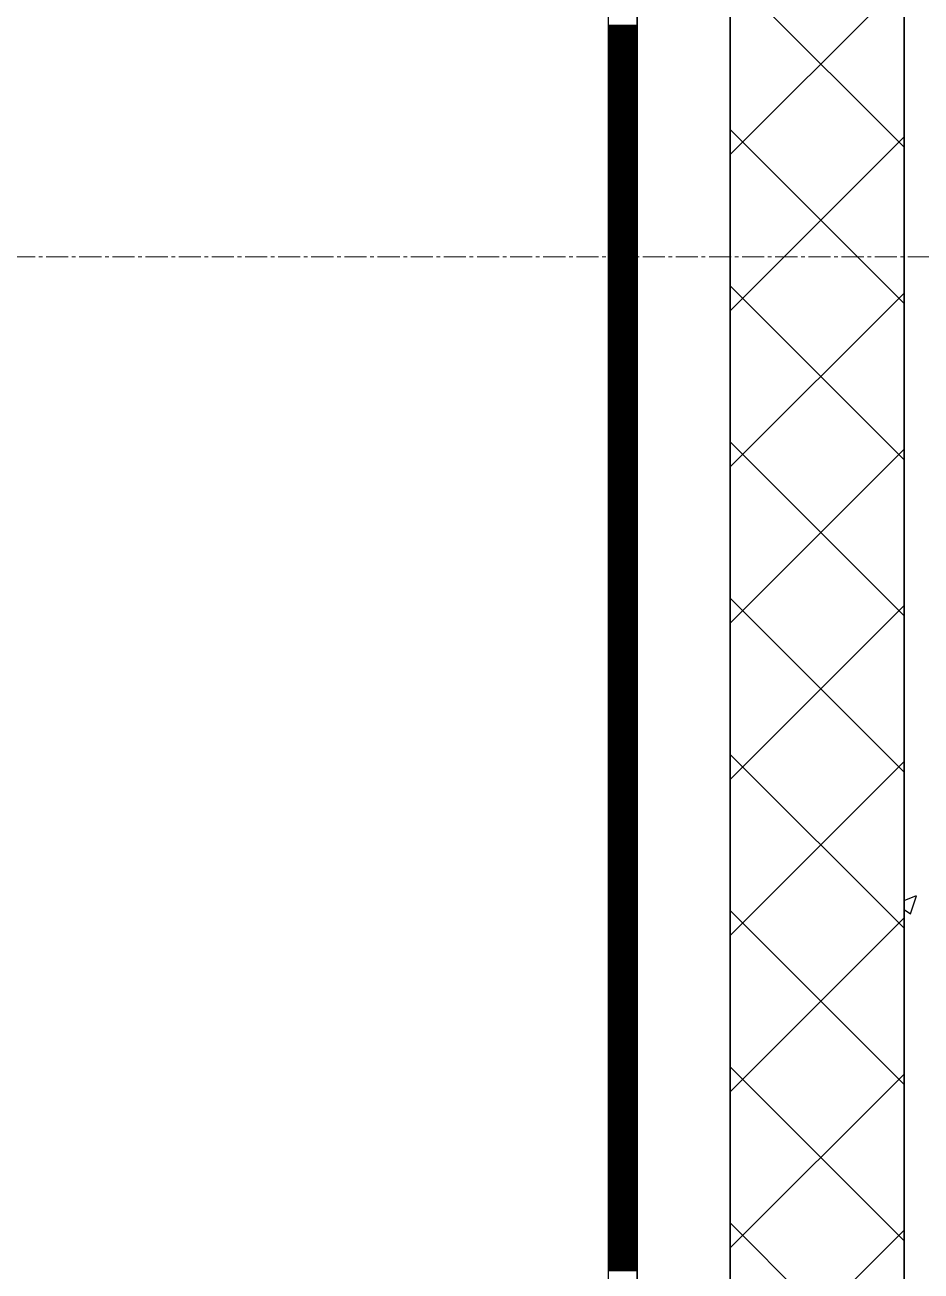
# Model space of a CAD drawing. Header units: millimetres. Extents: x 538266 to 1167394, y 114608 to 637157.
# Drawn here: x 1045576 to 1046348, y 564294 to 565369 of the extents above; entities that cross this region are included whole.
import ezdxf

# ---------------------------------------------------------------- set-up
doc = ezdxf.new("R2010")
doc.units = ezdxf.units.MM
doc.linetypes.add('CENTER2', pattern=[28.575, 19.05, -3.175, 3.175, -3.175])
doc.linetypes.add('DASHED', pattern=[19.05, 12.7, -6.35])
for name, color, linetype, lineweight in [('0) шт стен 3 эт', 150, 'Continuous', 60), ('АР_Стены ПЕНОблок', 52, 'Continuous', 20), ('АР_Тонкая', 254, 'Continuous', 5), ('АР_Утеплитель', 31, 'Continuous', 0), ('АР_Штриховка', 8, 'Continuous', 0)]:
    doc.layers.add(name, color=color, linetype=linetype, lineweight=lineweight)
doc.layers.add('АР_Делит', color=120, linetype='Continuous', lineweight=0, plot=False)
doc.layers.add('КР_Балки-0.5', color=60, linetype='Continuous', lineweight=50, plot=False)
doc.layers.add('РД_Оси_100', color=7, linetype='Continuous', lineweight=0, true_color=0x525252)

# ---------------------------------------------------------------- blocks, each defined once
blk = doc.blocks.new('СОШ_2200_АР_ОСИ_М100_28.05.24')
at = {"layer": 'АР_Делит', "color": 251, "linetype": 'DASHED', "true_color": 0x636466}
blk.add_lwpolyline([(114955, 135155), (114955, -355), (93595.036, -355), (93595.036, 13855), (94145, 13855), (94145, 68320), (66055, 68320), (66055, 13857.73), (83455, 13857.73), (83455, -355), (45245, -355), (45245, 13145), (44695, 13145), (44695, 26755), (45245, 26755), (45245, 68320), (20455, 68320), (20455, 26755), (27955, 26755), (27955, 13145), (-355, 13145), (-355, 100855)], dxfattribs=at)
at = {"layer": 'РД_Оси_100', "color": 251, "linetype": 'CENTER2', "true_color": 0x636466}
blk.add_lwpolyline([(78274.959, 68400), (-5454.958, 68400), (-5954.958, 68250)], dxfattribs=at)
blk = doc.blocks.new('3_этаж1')
at = {"layer": 'АР_Стены ПЕНОблок', "color": 18, "linetype": 'Continuous', "lineweight": 25, "true_color": 0x000000}
blk.add_line((684283.6, 587568.7), (684283.6, 511368.7), dxfattribs=at)
at = {"layer": 'АР_Тонкая', "color": 18, "linetype": 'Continuous', "lineweight": 25, "true_color": 0x000000}
for p, q in [((684028.6, 587568.7), (684028.6, 511368.7)), ((684053.6, 587568.7), (684053.6, 511368.7)), ((684053.6, 511368.7), (684053.6, 587568.7)), ((684133.6, 511368.7), (684133.6, 587568.7))]:
    blk.add_line(p, q, dxfattribs=at)
at = {"layer": 'АР_Утеплитель', "color": 18, "linetype": 'Continuous', "lineweight": 25, "true_color": 0x000000}
for p, q in [((684133.6, 587568.7), (684133.6, 511368.7)), ((684283.6, 511368.7), (684283.6, 587568.7))]:
    blk.add_line(p, q, dxfattribs=at)
at = {"layer": 'АР_Штриховка', "color": 18, "linetype": 'Continuous', "lineweight": 25, "true_color": 0x000000}
for p, q in [((684283.6, 565263.1), (684133.6, 565413.1)), ((684133.6, 565256.8), (684283.6, 565406.8)), ((684028.6, 565368.5), (684053.6, 565368.5)), ((684028.6, 565367.5), (684053.6, 565367.5)), ((684028.6, 565366.5), (684053.6, 565366.5)), ((684028.6, 565365.5), (684053.6, 565365.5)), ((684028.6, 565364.5), (684053.6, 565364.5)), ((684028.6, 565363.5), (684053.6, 565363.5)), ((684028.6, 565362.5), (684053.6, 565362.5)), ((684028.6, 565361.5), (684053.6, 565361.5)), ((684028.6, 565360.5), (684053.6, 565360.5)), ((684028.6, 565359.5), (684053.6, 565359.5)), ((684028.6, 565358.5), (684053.6, 565358.5)), ((684028.6, 565357.5), (684053.6, 565357.5)), ((684028.6, 565356.5), (684053.6, 565356.5)), ((684028.6, 565355.5), (684053.6, 565355.5)), ((684028.6, 565354.5), (684053.6, 565354.5)), ((684028.6, 565353.5), (684053.6, 565353.5)), ((684028.6, 565352.5), (684053.6, 565352.5)), ((684028.6, 565351.5), (684053.6, 565351.5)), ((684028.6, 565350.5), (684053.6, 565350.5)), ((684028.6, 565349.5), (684053.6, 565349.5)), ((684028.6, 565348.5), (684053.6, 565348.5)), ((684028.6, 565347.5), (684053.6, 565347.5)), ((684028.6, 565346.5), (684053.6, 565346.5)), ((684028.6, 565345.5), (684053.6, 565345.5)), ((684028.6, 565344.5), (684053.6, 565344.5)), ((684028.6, 565343.5), (684053.6, 565343.5)), ((684028.6, 565342.5), (684053.6, 565342.5)), ((684028.6, 565341.5), (684053.6, 565341.5)), ((684028.6, 565340.5), (684053.6, 565340.5)), ((684028.6, 565339.5), (684053.6, 565339.5)), ((684028.6, 565338.5), (684053.6, 565338.5)), ((684028.6, 565337.5), (684053.6, 565337.5)), ((684028.6, 565336.5), (684053.6, 565336.5)), ((684028.6, 565335.5), (684053.6, 565335.5)), ((684028.6, 565334.5), (684053.6, 565334.5)), ((684028.6, 565333.5), (684053.6, 565333.5)), ((684028.6, 565332.5), (684053.6, 565332.5)), ((684028.6, 565331.5), (684053.6, 565331.5)), ((684028.6, 565330.5), (684053.6, 565330.5)), ((684028.6, 565329.5), (684053.6, 565329.5)), ((684028.6, 565328.5), (684053.6, 565328.5)), ((684028.6, 565327.5), (684053.6, 565327.5)), ((684028.6, 565326.5), (684053.6, 565326.5)), ((684028.6, 565325.5), (684053.6, 565325.5)), ((684028.6, 565324.5), (684053.6, 565324.5)), ((684028.6, 565323.5), (684053.6, 565323.5)), ((684028.6, 565322.5), (684053.6, 565322.5)), ((684028.6, 565321.5), (684053.6, 565321.5)), ((684028.6, 565320.5), (684053.6, 565320.5)), ((684028.6, 565319.5), (684053.6, 565319.5)), ((684028.6, 565318.5), (684053.6, 565318.5)), ((684028.6, 565317.5), (684053.6, 565317.5)), ((684028.6, 565316.5), (684053.6, 565316.5)), ((684028.6, 565315.5), (684053.6, 565315.5)), ((684028.6, 565314.5), (684053.6, 565314.5)), ((684028.6, 565313.5), (684053.6, 565313.5)), ((684028.6, 565312.5), (684053.6, 565312.5)), ((684028.6, 565311.5), (684053.6, 565311.5)), ((684028.6, 565310.5), (684053.6, 565310.5)), ((684028.6, 565309.5), (684053.6, 565309.5)), ((684028.6, 565308.5), (684053.6, 565308.5)), ((684028.6, 565307.5), (684053.6, 565307.5)), ((684028.6, 565306.5), (684053.6, 565306.5)), ((684028.6, 565305.5), (684053.6, 565305.5)), ((684028.6, 565304.5), (684053.6, 565304.5)), ((684028.6, 565303.5), (684053.6, 565303.5)), ((684028.6, 565302.5), (684053.6, 565302.5)), ((684028.6, 565301.5), (684053.6, 565301.5)), ((684028.6, 565300.5), (684053.6, 565300.5)), ((684028.6, 565299.5), (684053.6, 565299.5)), ((684028.6, 565298.5), (684053.6, 565298.5)), ((684028.6, 565297.5), (684053.6, 565297.5)), ((684028.6, 565296.5), (684053.6, 565296.5)), ((684028.6, 565295.5), (684053.6, 565295.5)), ((684028.6, 565294.5), (684053.6, 565294.5)), ((684028.6, 565293.5), (684053.6, 565293.5)), ((684028.6, 565292.5), (684053.6, 565292.5)), ((684028.6, 565291.5), (684053.6, 565291.5)), ((684028.6, 565290.5), (684053.6, 565290.5)), ((684028.6, 565289.5), (684053.6, 565289.5)), ((684028.6, 565288.5), (684053.6, 565288.5)), ((684028.6, 565287.5), (684053.6, 565287.5)), ((684028.6, 565286.5), (684053.6, 565286.5)), ((684028.6, 565285.5), (684053.6, 565285.5)), ((684028.6, 565284.5), (684053.6, 565284.5)), ((684028.6, 565283.5), (684053.6, 565283.5)), ((684028.6, 565282.5), (684053.6, 565282.5)), ((684028.6, 565281.5), (684053.6, 565281.5)), ((684028.6, 565280.5), (684053.6, 565280.5)), ((684028.6, 565279.5), (684053.6, 565279.5)), ((684028.6, 565278.5), (684053.6, 565278.5)), ((684028.6, 565277.5), (684053.6, 565277.5)), ((684028.6, 565276.5), (684053.6, 565276.5)), ((684028.6, 565275.5), (684053.6, 565275.5)), ((684028.6, 565274.5), (684053.6, 565274.5)), ((684283.6, 565128.4), (684133.6, 565278.4)), ((684028.6, 565273.5), (684053.6, 565273.5)), ((684028.6, 565272.5), (684053.6, 565272.5)), ((684028.6, 565271.5), (684053.6, 565271.5)), ((684028.6, 565270.5), (684053.6, 565270.5)), ((684028.6, 565269.5), (684053.6, 565269.5)), ((684028.6, 565268.5), (684053.6, 565268.5)), ((684028.6, 565267.5), (684053.6, 565267.5)), ((684028.6, 565266.5), (684053.6, 565266.5)), ((684028.6, 565265.5), (684053.6, 565265.5)), ((684028.6, 565264.5), (684053.6, 565264.5)), ((684133.6, 565122.1), (684283.6, 565272.1)), ((684028.6, 565263.5), (684053.6, 565263.5)), ((684028.6, 565262.5), (684053.6, 565262.5)), ((684028.6, 565261.5), (684053.6, 565261.5)), ((684028.6, 565260.5), (684053.6, 565260.5)), ((684028.6, 565259.5), (684053.6, 565259.5)), ((684028.6, 565258.5), (684053.6, 565258.5)), ((684028.6, 565257.5), (684053.6, 565257.5)), ((684028.6, 565256.5), (684053.6, 565256.5)), ((684028.6, 565255.5), (684053.6, 565255.5)), ((684028.6, 565254.5), (684053.6, 565254.5)), ((684028.6, 565253.5), (684053.6, 565253.5)), ((684028.6, 565252.5), (684053.6, 565252.5)), ((684028.6, 565251.5), (684053.6, 565251.5)), ((684028.6, 565250.5), (684053.6, 565250.5)), ((684028.6, 565249.5), (684053.6, 565249.5)), ((684028.6, 565248.5), (684053.6, 565248.5)), ((684028.6, 565247.5), (684053.6, 565247.5)), ((684028.6, 565246.5), (684053.6, 565246.5)), ((684028.6, 565245.5), (684053.6, 565245.5)), ((684028.6, 565244.5), (684053.6, 565244.5)), ((684028.6, 565243.5), (684053.6, 565243.5)), ((684028.6, 565242.5), (684053.6, 565242.5)), ((684028.6, 565241.5), (684053.6, 565241.5)), ((684028.6, 565240.5), (684053.6, 565240.5)), ((684028.6, 565239.5), (684053.6, 565239.5)), ((684028.6, 565238.5), (684053.6, 565238.5)), ((684028.6, 565237.5), (684053.6, 565237.5)), ((684028.6, 565236.5), (684053.6, 565236.5)), ((684028.6, 565235.5), (684053.6, 565235.5)), ((684028.6, 565234.5), (684053.6, 565234.5)), ((684028.6, 565233.5), (684053.6, 565233.5)), ((684028.6, 565232.5), (684053.6, 565232.5)), ((684028.6, 565231.5), (684053.6, 565231.5)), ((684028.6, 565230.5), (684053.6, 565230.5)), ((684028.6, 565229.5), (684053.6, 565229.5)), ((684028.6, 565228.5), (684053.6, 565228.5)), ((684028.6, 565227.5), (684053.6, 565227.5)), ((684028.6, 565226.5), (684053.6, 565226.5)), ((684028.6, 565225.5), (684053.6, 565225.5)), ((684028.6, 565224.5), (684053.6, 565224.5)), ((684028.6, 565223.5), (684053.6, 565223.5)), ((684028.6, 565222.5), (684053.6, 565222.5)), ((684028.6, 565221.5), (684053.6, 565221.5)), ((684028.6, 565220.5), (684053.6, 565220.5)), ((684028.6, 565219.5), (684053.6, 565219.5)), ((684028.6, 565218.5), (684053.6, 565218.5)), ((684028.6, 565217.5), (684053.6, 565217.5)), ((684028.6, 565216.5), (684053.6, 565216.5)), ((684028.6, 565215.5), (684053.6, 565215.5)), ((684028.6, 565214.5), (684053.6, 565214.5)), ((684028.6, 565213.5), (684053.6, 565213.5)), ((684028.6, 565212.5), (684053.6, 565212.5)), ((684028.6, 565211.5), (684053.6, 565211.5)), ((684028.6, 565210.5), (684053.6, 565210.5)), ((684028.6, 565209.5), (684053.6, 565209.5)), ((684028.6, 565208.5), (684053.6, 565208.5)), ((684028.6, 565207.5), (684053.6, 565207.5)), ((684028.6, 565206.5), (684053.6, 565206.5)), ((684028.6, 565205.5), (684053.6, 565205.5)), ((684028.6, 565204.5), (684053.6, 565204.5)), ((684028.6, 565203.5), (684053.6, 565203.5)), ((684028.6, 565202.5), (684053.6, 565202.5)), ((684028.6, 565201.5), (684053.6, 565201.5)), ((684028.6, 565200.5), (684053.6, 565200.5)), ((684028.6, 565199.5), (684053.6, 565199.5)), ((684028.6, 565198.5), (684053.6, 565198.5)), ((684028.6, 565197.5), (684053.6, 565197.5)), ((684028.6, 565196.5), (684053.6, 565196.5)), ((684028.6, 565195.5), (684053.6, 565195.5)), ((684028.6, 565194.5), (684053.6, 565194.5)), ((684028.6, 565193.5), (684053.6, 565193.5)), ((684028.6, 565192.5), (684053.6, 565192.5)), ((684028.6, 565191.5), (684053.6, 565191.5)), ((684028.6, 565190.5), (684053.6, 565190.5)), ((684028.6, 565189.5), (684053.6, 565189.5)), ((684028.6, 565188.5), (684053.6, 565188.5)), ((684028.6, 565187.5), (684053.6, 565187.5)), ((684028.6, 565186.5), (684053.6, 565186.5)), ((684028.6, 565185.5), (684053.6, 565185.5)), ((684028.6, 565184.5), (684053.6, 565184.5)), ((684028.6, 565183.5), (684053.6, 565183.5)), ((684028.6, 565182.5), (684053.6, 565182.5)), ((684028.6, 565181.5), (684053.6, 565181.5)), ((684028.6, 565180.5), (684053.6, 565180.5)), ((684028.6, 565179.5), (684053.6, 565179.5)), ((684028.6, 565178.5), (684053.6, 565178.5)), ((684028.6, 565177.5), (684053.6, 565177.5)), ((684028.6, 565176.5), (684053.6, 565176.5)), ((684028.6, 565175.5), (684053.6, 565175.5)), ((684028.6, 565174.5), (684053.6, 565174.5)), ((684028.6, 565173.5), (684053.6, 565173.5)), ((684028.6, 565172.5), (684053.6, 565172.5)), ((684028.6, 565171.5), (684053.6, 565171.5)), ((684028.6, 565170.5), (684053.6, 565170.5)), ((684028.6, 565169.5), (684053.6, 565169.5)), ((684028.6, 565168.5), (684053.6, 565168.5)), ((684028.6, 565167.5), (684053.6, 565167.5)), ((684028.6, 565166.5), (684053.6, 565166.5)), ((684028.6, 565165.5), (684053.6, 565165.5)), ((684028.6, 565164.5), (684053.6, 565164.5)), ((684028.6, 565163.5), (684053.6, 565163.5)), ((684028.6, 565162.5), (684053.6, 565162.5)), ((684028.6, 565161.5), (684053.6, 565161.5)), ((684028.6, 565160.5), (684053.6, 565160.5)), ((684028.6, 565159.5), (684053.6, 565159.5)), ((684028.6, 565158.5), (684053.6, 565158.5)), ((684028.6, 565157.5), (684053.6, 565157.5)), ((684028.6, 565156.5), (684053.6, 565156.5)), ((684028.6, 565155.5), (684053.6, 565155.5)), ((684028.6, 565154.5), (684053.6, 565154.5)), ((684028.6, 565153.5), (684053.6, 565153.5)), ((684028.6, 565152.5), (684053.6, 565152.5)), ((684028.6, 565151.5), (684053.6, 565151.5)), ((684028.6, 565150.5), (684053.6, 565150.5)), ((684028.6, 565149.5), (684053.6, 565149.5)), ((684028.6, 565148.5), (684053.6, 565148.5)), ((684028.6, 565147.5), (684053.6, 565147.5)), ((684028.6, 565146.5), (684053.6, 565146.5)), ((684028.6, 565145.5), (684053.6, 565145.5)), ((684028.6, 565144.5), (684053.6, 565144.5)), ((684028.6, 565143.5), (684053.6, 565143.5)), ((684028.6, 565142.5), (684053.6, 565142.5)), ((684028.6, 565141.5), (684053.6, 565141.5)), ((684028.6, 565140.5), (684053.6, 565140.5)), ((684028.6, 565139.5), (684053.6, 565139.5)), ((684028.6, 565138.5), (684053.6, 565138.5)), ((684028.6, 565137.5), (684053.6, 565137.5)), ((684028.6, 565136.5), (684053.6, 565136.5)), ((684028.6, 565135.5), (684053.6, 565135.5)), ((684283.6, 564993.7), (684133.6, 565143.7)), ((684133.6, 564987.4), (684283.6, 565137.4)), ((684028.6, 565134.5), (684053.6, 565134.5)), ((684028.6, 565133.5), (684053.6, 565133.5)), ((684028.6, 565132.5), (684053.6, 565132.5)), ((684028.6, 565131.5), (684053.6, 565131.5)), ((684028.6, 565130.5), (684053.6, 565130.5)), ((684028.6, 565129.5), (684053.6, 565129.5)), ((684028.6, 565128.5), (684053.6, 565128.5)), ((684028.6, 565127.5), (684053.6, 565127.5)), ((684028.6, 565126.5), (684053.6, 565126.5)), ((684028.6, 565125.5), (684053.6, 565125.5)), ((684028.6, 565124.5), (684053.6, 565124.5)), ((684028.6, 565123.5), (684053.6, 565123.5)), ((684028.6, 565122.5), (684053.6, 565122.5)), ((684028.6, 565121.5), (684053.6, 565121.5)), ((684028.6, 565120.5), (684053.6, 565120.5)), ((684028.6, 565119.5), (684053.6, 565119.5)), ((684028.6, 565118.5), (684053.6, 565118.5)), ((684028.6, 565117.5), (684053.6, 565117.5)), ((684028.6, 565116.5), (684053.6, 565116.5)), ((684028.6, 565115.5), (684053.6, 565115.5)), ((684028.6, 565114.5), (684053.6, 565114.5)), ((684028.6, 565113.5), (684053.6, 565113.5)), ((684028.6, 565112.5), (684053.6, 565112.5)), ((684028.6, 565111.5), (684053.6, 565111.5)), ((684028.6, 565110.5), (684053.6, 565110.5)), ((684028.6, 565109.5), (684053.6, 565109.5)), ((684028.6, 565108.5), (684053.6, 565108.5)), ((684028.6, 565107.5), (684053.6, 565107.5)), ((684028.6, 565106.5), (684053.6, 565106.5)), ((684028.6, 565105.5), (684053.6, 565105.5)), ((684028.6, 565104.5), (684053.6, 565104.5)), ((684028.6, 565103.5), (684053.6, 565103.5)), ((684028.6, 565102.5), (684053.6, 565102.5)), ((684028.6, 565101.5), (684053.6, 565101.5)), ((684028.6, 565100.5), (684053.6, 565100.5)), ((684028.6, 565099.5), (684053.6, 565099.5)), ((684028.6, 565098.5), (684053.6, 565098.5)), ((684028.6, 565097.5), (684053.6, 565097.5)), ((684028.6, 565096.5), (684053.6, 565096.5)), ((684028.6, 565095.5), (684053.6, 565095.5)), ((684028.6, 565094.5), (684053.6, 565094.5)), ((684028.6, 565093.5), (684053.6, 565093.5)), ((684028.6, 565092.5), (684053.6, 565092.5)), ((684028.6, 565091.5), (684053.6, 565091.5)), ((684028.6, 565090.5), (684053.6, 565090.5)), ((684028.6, 565089.5), (684053.6, 565089.5)), ((684028.6, 565088.5), (684053.6, 565088.5)), ((684028.6, 565087.5), (684053.6, 565087.5)), ((684028.6, 565086.5), (684053.6, 565086.5)), ((684028.6, 565085.5), (684053.6, 565085.5)), ((684028.6, 565084.5), (684053.6, 565084.5)), ((684028.6, 565083.5), (684053.6, 565083.5)), ((684028.6, 565082.5), (684053.6, 565082.5)), ((684028.6, 565081.5), (684053.6, 565081.5)), ((684028.6, 565080.5), (684053.6, 565080.5)), ((684028.6, 565079.5), (684053.6, 565079.5)), ((684028.6, 565078.5), (684053.6, 565078.5)), ((684028.6, 565077.5), (684053.6, 565077.5)), ((684028.6, 565076.5), (684053.6, 565076.5)), ((684028.6, 565075.5), (684053.6, 565075.5)), ((684028.6, 565074.5), (684053.6, 565074.5)), ((684028.6, 565073.5), (684053.6, 565073.5)), ((684028.6, 565072.5), (684053.6, 565072.5)), ((684028.6, 565071.5), (684053.6, 565071.5)), ((684028.6, 565070.5), (684053.6, 565070.5)), ((684028.6, 565069.5), (684053.6, 565069.5)), ((684028.6, 565068.5), (684053.6, 565068.5)), ((684028.6, 565067.5), (684053.6, 565067.5)), ((684028.6, 565066.5), (684053.6, 565066.5)), ((684028.6, 565065.5), (684053.6, 565065.5)), ((684028.6, 565064.5), (684053.6, 565064.5)), ((684028.6, 565063.5), (684053.6, 565063.5)), ((684028.6, 565062.5), (684053.6, 565062.5)), ((684028.6, 565061.5), (684053.6, 565061.5)), ((684028.6, 565060.5), (684053.6, 565060.5)), ((684028.6, 565059.5), (684053.6, 565059.5)), ((684028.6, 565058.5), (684053.6, 565058.5)), ((684028.6, 565057.5), (684053.6, 565057.5)), ((684028.6, 565056.5), (684053.6, 565056.5)), ((684028.6, 565055.5), (684053.6, 565055.5)), ((684028.6, 565054.5), (684053.6, 565054.5)), ((684028.6, 565053.5), (684053.6, 565053.5)), ((684028.6, 565052.5), (684053.6, 565052.5)), ((684028.6, 565051.5), (684053.6, 565051.5)), ((684028.6, 565050.5), (684053.6, 565050.5)), ((684028.6, 565049.5), (684053.6, 565049.5)), ((684028.6, 565048.5), (684053.6, 565048.5)), ((684028.6, 565047.5), (684053.6, 565047.5)), ((684028.6, 565046.5), (684053.6, 565046.5)), ((684028.6, 565045.5), (684053.6, 565045.5)), ((684028.6, 565044.5), (684053.6, 565044.5)), ((684028.6, 565043.5), (684053.6, 565043.5)), ((684028.6, 565042.5), (684053.6, 565042.5)), ((684028.6, 565041.5), (684053.6, 565041.5)), ((684028.6, 565040.5), (684053.6, 565040.5)), ((684028.6, 565039.5), (684053.6, 565039.5)), ((684028.6, 565038.5), (684053.6, 565038.5)), ((684028.6, 565037.5), (684053.6, 565037.5)), ((684028.6, 565036.5), (684053.6, 565036.5)), ((684028.6, 565035.5), (684053.6, 565035.5)), ((684028.6, 565034.5), (684053.6, 565034.5)), ((684028.6, 565033.5), (684053.6, 565033.5)), ((684028.6, 565032.5), (684053.6, 565032.5)), ((684028.6, 565031.5), (684053.6, 565031.5)), ((684028.6, 565030.5), (684053.6, 565030.5)), ((684028.6, 565029.5), (684053.6, 565029.5)), ((684028.6, 565028.5), (684053.6, 565028.5)), ((684028.6, 565027.5), (684053.6, 565027.5)), ((684028.6, 565026.5), (684053.6, 565026.5)), ((684028.6, 565025.5), (684053.6, 565025.5)), ((684028.6, 565024.5), (684053.6, 565024.5)), ((684028.6, 565023.5), (684053.6, 565023.5)), ((684028.6, 565022.5), (684053.6, 565022.5)), ((684028.6, 565021.5), (684053.6, 565021.5)), ((684028.6, 565020.5), (684053.6, 565020.5)), ((684028.6, 565019.5), (684053.6, 565019.5)), ((684028.6, 565018.5), (684053.6, 565018.5)), ((684028.6, 565017.5), (684053.6, 565017.5)), ((684028.6, 565016.5), (684053.6, 565016.5)), ((684028.6, 565015.5), (684053.6, 565015.5)), ((684028.6, 565014.5), (684053.6, 565014.5)), ((684028.6, 565013.5), (684053.6, 565013.5)), ((684028.6, 565012.5), (684053.6, 565012.5)), ((684028.6, 565011.5), (684053.6, 565011.5)), ((684028.6, 565010.5), (684053.6, 565010.5)), ((684028.6, 565009.5), (684053.6, 565009.5)), ((684028.6, 565008.5), (684053.6, 565008.5)), ((684028.6, 565007.5), (684053.6, 565007.5)), ((684028.6, 565006.5), (684053.6, 565006.5)), ((684283.6, 564859), (684133.6, 565009)), ((684028.6, 565005.5), (684053.6, 565005.5)), ((684028.6, 565004.5), (684053.6, 565004.5)), ((684028.6, 565003.5), (684053.6, 565003.5)), ((684028.6, 565002.5), (684053.6, 565002.5)), ((684028.6, 565001.5), (684053.6, 565001.5)), ((684028.6, 565000.5), (684053.6, 565000.5)), ((684028.6, 564999.5), (684053.6, 564999.5)), ((684028.6, 564998.5), (684053.6, 564998.5)), ((684028.6, 564997.5), (684053.6, 564997.5)), ((684028.6, 564996.5), (684053.6, 564996.5)), ((684028.6, 564995.5), (684053.6, 564995.5)), ((684133.6, 564852.7), (684283.6, 565002.7)), ((684028.6, 564994.5), (684053.6, 564994.5)), ((684028.6, 564993.5), (684053.6, 564993.5)), ((684028.6, 564992.5), (684053.6, 564992.5)), ((684028.6, 564991.5), (684053.6, 564991.5)), ((684028.6, 564990.5), (684053.6, 564990.5)), ((684028.6, 564989.5), (684053.6, 564989.5)), ((684028.6, 564988.5), (684053.6, 564988.5)), ((684028.6, 564987.5), (684053.6, 564987.5)), ((684028.6, 564986.5), (684053.6, 564986.5)), ((684028.6, 564985.5), (684053.6, 564985.5)), ((684028.6, 564984.5), (684053.6, 564984.5)), ((684028.6, 564983.5), (684053.6, 564983.5)), ((684028.6, 564982.5), (684053.6, 564982.5)), ((684028.6, 564981.5), (684053.6, 564981.5)), ((684028.6, 564980.5), (684053.6, 564980.5)), ((684028.6, 564979.5), (684053.6, 564979.5)), ((684028.6, 564978.5), (684053.6, 564978.5)), ((684028.6, 564977.5), (684053.6, 564977.5)), ((684028.6, 564976.5), (684053.6, 564976.5)), ((684028.6, 564975.5), (684053.6, 564975.5)), ((684028.6, 564974.5), (684053.6, 564974.5)), ((684028.6, 564973.5), (684053.6, 564973.5)), ((684028.6, 564972.5), (684053.6, 564972.5)), ((684028.6, 564971.5), (684053.6, 564971.5)), ((684028.6, 564970.5), (684053.6, 564970.5)), ((684028.6, 564969.5), (684053.6, 564969.5)), ((684028.6, 564968.5), (684053.6, 564968.5)), ((684028.6, 564967.5), (684053.6, 564967.5)), ((684028.6, 564966.5), (684053.6, 564966.5)), ((684028.6, 564965.5), (684053.6, 564965.5)), ((684028.6, 564964.5), (684053.6, 564964.5)), ((684028.6, 564963.5), (684053.6, 564963.5)), ((684028.6, 564962.5), (684053.6, 564962.5)), ((684028.6, 564961.5), (684053.6, 564961.5)), ((684028.6, 564960.5), (684053.6, 564960.5)), ((684028.6, 564959.5), (684053.6, 564959.5)), ((684028.6, 564958.5), (684053.6, 564958.5)), ((684028.6, 564957.5), (684053.6, 564957.5)), ((684028.6, 564956.5), (684053.6, 564956.5)), ((684028.6, 564955.5), (684053.6, 564955.5)), ((684028.6, 564954.5), (684053.6, 564954.5)), ((684028.6, 564953.5), (684053.6, 564953.5)), ((684028.6, 564952.5), (684053.6, 564952.5)), ((684028.6, 564951.5), (684053.6, 564951.5)), ((684028.6, 564950.5), (684053.6, 564950.5)), ((684028.6, 564949.5), (684053.6, 564949.5)), ((684028.6, 564948.5), (684053.6, 564948.5)), ((684028.6, 564947.5), (684053.6, 564947.5)), ((684028.6, 564946.5), (684053.6, 564946.5)), ((684028.6, 564945.5), (684053.6, 564945.5)), ((684028.6, 564944.5), (684053.6, 564944.5)), ((684028.6, 564943.5), (684053.6, 564943.5)), ((684028.6, 564942.5), (684053.6, 564942.5)), ((684028.6, 564941.5), (684053.6, 564941.5)), ((684028.6, 564940.5), (684053.6, 564940.5)), ((684028.6, 564939.5), (684053.6, 564939.5)), ((684028.6, 564938.5), (684053.6, 564938.5)), ((684028.6, 564937.5), (684053.6, 564937.5)), ((684028.6, 564936.5), (684053.6, 564936.5)), ((684028.6, 564935.5), (684053.6, 564935.5)), ((684028.6, 564934.5), (684053.6, 564934.5)), ((684028.6, 564933.5), (684053.6, 564933.5)), ((684028.6, 564932.5), (684053.6, 564932.5)), ((684028.6, 564931.5), (684053.6, 564931.5)), ((684028.6, 564930.5), (684053.6, 564930.5)), ((684028.6, 564929.5), (684053.6, 564929.5)), ((684028.6, 564928.5), (684053.6, 564928.5)), ((684028.6, 564927.5), (684053.6, 564927.5)), ((684028.6, 564926.5), (684053.6, 564926.5)), ((684028.6, 564925.5), (684053.6, 564925.5)), ((684028.6, 564924.5), (684053.6, 564924.5)), ((684028.6, 564923.5), (684053.6, 564923.5)), ((684028.6, 564922.5), (684053.6, 564922.5)), ((684028.6, 564921.5), (684053.6, 564921.5)), ((684028.6, 564920.5), (684053.6, 564920.5)), ((684028.6, 564919.5), (684053.6, 564919.5)), ((684028.6, 564918.5), (684053.6, 564918.5)), ((684028.6, 564917.5), (684053.6, 564917.5)), ((684028.6, 564916.5), (684053.6, 564916.5)), ((684028.6, 564915.5), (684053.6, 564915.5)), ((684028.6, 564914.5), (684053.6, 564914.5)), ((684028.6, 564913.5), (684053.6, 564913.5)), ((684028.6, 564912.5), (684053.6, 564912.5)), ((684028.6, 564911.5), (684053.6, 564911.5)), ((684028.6, 564910.5), (684053.6, 564910.5)), ((684028.6, 564909.5), (684053.6, 564909.5)), ((684028.6, 564908.5), (684053.6, 564908.5)), ((684028.6, 564907.5), (684053.6, 564907.5)), ((684028.6, 564906.5), (684053.6, 564906.5)), ((684028.6, 564905.5), (684053.6, 564905.5)), ((684028.6, 564904.5), (684053.6, 564904.5)), ((684028.6, 564903.5), (684053.6, 564903.5)), ((684028.6, 564902.5), (684053.6, 564902.5)), ((684028.6, 564901.5), (684053.6, 564901.5)), ((684028.6, 564900.5), (684053.6, 564900.5)), ((684028.6, 564899.5), (684053.6, 564899.5)), ((684028.6, 564898.5), (684053.6, 564898.5)), ((684028.6, 564897.5), (684053.6, 564897.5)), ((684028.6, 564896.5), (684053.6, 564896.5)), ((684028.6, 564895.5), (684053.6, 564895.5)), ((684028.6, 564894.5), (684053.6, 564894.5)), ((684028.6, 564893.5), (684053.6, 564893.5)), ((684028.6, 564892.5), (684053.6, 564892.5)), ((684028.6, 564891.5), (684053.6, 564891.5)), ((684028.6, 564890.5), (684053.6, 564890.5)), ((684028.6, 564889.5), (684053.6, 564889.5)), ((684028.6, 564888.5), (684053.6, 564888.5)), ((684028.6, 564887.5), (684053.6, 564887.5)), ((684028.6, 564886.5), (684053.6, 564886.5)), ((684028.6, 564885.5), (684053.6, 564885.5)), ((684028.6, 564884.5), (684053.6, 564884.5)), ((684028.6, 564883.5), (684053.6, 564883.5)), ((684028.6, 564882.5), (684053.6, 564882.5)), ((684028.6, 564881.5), (684053.6, 564881.5)), ((684028.6, 564880.5), (684053.6, 564880.5)), ((684028.6, 564879.5), (684053.6, 564879.5)), ((684028.6, 564878.5), (684053.6, 564878.5)), ((684028.6, 564877.5), (684053.6, 564877.5)), ((684028.6, 564876.5), (684053.6, 564876.5)), ((684028.6, 564875.5), (684053.6, 564875.5)), ((684028.6, 564874.5), (684053.6, 564874.5)), ((684028.6, 564873.5), (684053.6, 564873.5)), ((684028.6, 564872.5), (684053.6, 564872.5)), ((684028.6, 564871.5), (684053.6, 564871.5)), ((684028.6, 564870.5), (684053.6, 564870.5)), ((684028.6, 564869.5), (684053.6, 564869.5)), ((684028.6, 564868.5), (684053.6, 564868.5)), ((684028.6, 564867.5), (684053.6, 564867.5)), ((684028.6, 564866.5), (684053.6, 564866.5)), ((684283.6, 564724.3), (684133.6, 564874.3)), ((684133.6, 564718), (684283.6, 564868)), ((684028.6, 564865.5), (684053.6, 564865.5)), ((684028.6, 564864.5), (684053.6, 564864.5)), ((684028.6, 564863.5), (684053.6, 564863.5)), ((684028.6, 564862.5), (684053.6, 564862.5)), ((684028.6, 564861.5), (684053.6, 564861.5)), ((684028.6, 564860.5), (684053.6, 564860.5)), ((684028.6, 564859.5), (684053.6, 564859.5)), ((684028.6, 564858.5), (684053.6, 564858.5)), ((684028.6, 564857.5), (684053.6, 564857.5)), ((684028.6, 564856.5), (684053.6, 564856.5)), ((684028.6, 564855.5), (684053.6, 564855.5)), ((684028.6, 564854.5), (684053.6, 564854.5)), ((684028.6, 564853.5), (684053.6, 564853.5)), ((684028.6, 564852.5), (684053.6, 564852.5)), ((684028.6, 564851.5), (684053.6, 564851.5)), ((684028.6, 564850.5), (684053.6, 564850.5)), ((684028.6, 564849.5), (684053.6, 564849.5)), ((684028.6, 564848.5), (684053.6, 564848.5)), ((684028.6, 564847.5), (684053.6, 564847.5)), ((684028.6, 564846.5), (684053.6, 564846.5)), ((684028.6, 564845.5), (684053.6, 564845.5)), ((684028.6, 564844.5), (684053.6, 564844.5)), ((684028.6, 564843.5), (684053.6, 564843.5)), ((684028.6, 564842.5), (684053.6, 564842.5)), ((684028.6, 564841.5), (684053.6, 564841.5)), ((684028.6, 564840.5), (684053.6, 564840.5)), ((684028.6, 564839.5), (684053.6, 564839.5)), ((684028.6, 564838.5), (684053.6, 564838.5)), ((684028.6, 564837.5), (684053.6, 564837.5)), ((684028.6, 564836.5), (684053.6, 564836.5)), ((684028.6, 564835.5), (684053.6, 564835.5)), ((684028.6, 564834.5), (684053.6, 564834.5)), ((684028.6, 564833.5), (684053.6, 564833.5)), ((684028.6, 564832.5), (684053.6, 564832.5)), ((684028.6, 564831.5), (684053.6, 564831.5)), ((684028.6, 564830.5), (684053.6, 564830.5)), ((684028.6, 564829.5), (684053.6, 564829.5)), ((684028.6, 564828.5), (684053.6, 564828.5)), ((684028.6, 564827.5), (684053.6, 564827.5)), ((684028.6, 564826.5), (684053.6, 564826.5)), ((684028.6, 564825.5), (684053.6, 564825.5)), ((684028.6, 564824.5), (684053.6, 564824.5)), ((684028.6, 564823.5), (684053.6, 564823.5)), ((684028.6, 564822.5), (684053.6, 564822.5)), ((684028.6, 564821.5), (684053.6, 564821.5)), ((684028.6, 564820.5), (684053.6, 564820.5)), ((684028.6, 564819.5), (684053.6, 564819.5)), ((684028.6, 564818.5), (684053.6, 564818.5)), ((684028.6, 564817.5), (684053.6, 564817.5)), ((684028.6, 564816.5), (684053.6, 564816.5)), ((684028.6, 564815.5), (684053.6, 564815.5)), ((684028.6, 564814.5), (684053.6, 564814.5)), ((684028.6, 564813.5), (684053.6, 564813.5)), ((684028.6, 564812.5), (684053.6, 564812.5)), ((684028.6, 564811.5), (684053.6, 564811.5)), ((684028.6, 564810.5), (684053.6, 564810.5)), ((684028.6, 564809.5), (684053.6, 564809.5)), ((684028.6, 564808.5), (684053.6, 564808.5)), ((684028.6, 564807.5), (684053.6, 564807.5)), ((684028.6, 564806.5), (684053.6, 564806.5)), ((684028.6, 564805.5), (684053.6, 564805.5)), ((684028.6, 564804.5), (684053.6, 564804.5)), ((684028.6, 564803.5), (684053.6, 564803.5)), ((684028.6, 564802.5), (684053.6, 564802.5)), ((684028.6, 564801.5), (684053.6, 564801.5)), ((684028.6, 564800.5), (684053.6, 564800.5)), ((684028.6, 564799.5), (684053.6, 564799.5)), ((684028.6, 564798.5), (684053.6, 564798.5)), ((684028.6, 564797.5), (684053.6, 564797.5)), ((684028.6, 564796.5), (684053.6, 564796.5)), ((684028.6, 564795.5), (684053.6, 564795.5)), ((684028.6, 564794.5), (684053.6, 564794.5)), ((684028.6, 564793.5), (684053.6, 564793.5)), ((684028.6, 564792.5), (684053.6, 564792.5)), ((684028.6, 564791.5), (684053.6, 564791.5)), ((684028.6, 564790.5), (684053.6, 564790.5)), ((684028.6, 564789.5), (684053.6, 564789.5)), ((684028.6, 564788.5), (684053.6, 564788.5)), ((684028.6, 564787.5), (684053.6, 564787.5)), ((684028.6, 564786.5), (684053.6, 564786.5)), ((684028.6, 564785.5), (684053.6, 564785.5)), ((684028.6, 564784.5), (684053.6, 564784.5)), ((684028.6, 564783.5), (684053.6, 564783.5)), ((684028.6, 564782.5), (684053.6, 564782.5)), ((684028.6, 564781.5), (684053.6, 564781.5)), ((684028.6, 564780.5), (684053.6, 564780.5)), ((684028.6, 564779.5), (684053.6, 564779.5)), ((684028.6, 564778.5), (684053.6, 564778.5)), ((684028.6, 564777.5), (684053.6, 564777.5)), ((684028.6, 564776.5), (684053.6, 564776.5)), ((684028.6, 564775.5), (684053.6, 564775.5)), ((684028.6, 564774.5), (684053.6, 564774.5)), ((684028.6, 564773.5), (684053.6, 564773.5)), ((684028.6, 564772.5), (684053.6, 564772.5)), ((684028.6, 564771.5), (684053.6, 564771.5)), ((684028.6, 564770.5), (684053.6, 564770.5)), ((684028.6, 564769.5), (684053.6, 564769.5)), ((684028.6, 564768.5), (684053.6, 564768.5)), ((684028.6, 564767.5), (684053.6, 564767.5)), ((684028.6, 564766.5), (684053.6, 564766.5)), ((684028.6, 564765.5), (684053.6, 564765.5)), ((684028.6, 564764.5), (684053.6, 564764.5)), ((684028.6, 564763.5), (684053.6, 564763.5)), ((684028.6, 564762.5), (684053.6, 564762.5)), ((684028.6, 564761.5), (684053.6, 564761.5)), ((684028.6, 564760.5), (684053.6, 564760.5)), ((684028.6, 564759.5), (684053.6, 564759.5)), ((684028.6, 564758.5), (684053.6, 564758.5)), ((684028.6, 564757.5), (684053.6, 564757.5)), ((684028.6, 564756.5), (684053.6, 564756.5)), ((684028.6, 564755.5), (684053.6, 564755.5)), ((684028.6, 564754.5), (684053.6, 564754.5)), ((684028.6, 564753.5), (684053.6, 564753.5)), ((684028.6, 564752.5), (684053.6, 564752.5)), ((684028.6, 564751.5), (684053.6, 564751.5)), ((684028.6, 564750.5), (684053.6, 564750.5)), ((684028.6, 564749.5), (684053.6, 564749.5)), ((684028.6, 564748.5), (684053.6, 564748.5)), ((684028.6, 564747.5), (684053.6, 564747.5)), ((684028.6, 564746.5), (684053.6, 564746.5)), ((684028.6, 564745.5), (684053.6, 564745.5)), ((684028.6, 564744.5), (684053.6, 564744.5)), ((684028.6, 564743.5), (684053.6, 564743.5)), ((684028.6, 564742.5), (684053.6, 564742.5)), ((684028.6, 564741.5), (684053.6, 564741.5)), ((684028.6, 564740.5), (684053.6, 564740.5)), ((684028.6, 564739.5), (684053.6, 564739.5)), ((684028.6, 564738.5), (684053.6, 564738.5)), ((684028.6, 564737.5), (684053.6, 564737.5)), ((684283.6, 564589.6), (684133.6, 564739.6)), ((684028.6, 564736.5), (684053.6, 564736.5)), ((684028.6, 564735.5), (684053.6, 564735.5)), ((684028.6, 564734.5), (684053.6, 564734.5)), ((684028.6, 564733.5), (684053.6, 564733.5)), ((684028.6, 564732.5), (684053.6, 564732.5)), ((684028.6, 564731.5), (684053.6, 564731.5)), ((684028.6, 564730.5), (684053.6, 564730.5)), ((684028.6, 564729.5), (684053.6, 564729.5)), ((684028.6, 564728.5), (684053.6, 564728.5)), ((684028.6, 564727.5), (684053.6, 564727.5)), ((684028.6, 564726.5), (684053.6, 564726.5)), ((684133.6, 564583.3), (684283.6, 564733.3)), ((684028.6, 564725.5), (684053.6, 564725.5)), ((684028.6, 564724.5), (684053.6, 564724.5)), ((684028.6, 564723.5), (684053.6, 564723.5)), ((684028.6, 564722.5), (684053.6, 564722.5)), ((684028.6, 564721.5), (684053.6, 564721.5)), ((684028.6, 564720.5), (684053.6, 564720.5)), ((684028.6, 564719.5), (684053.6, 564719.5)), ((684028.6, 564718.5), (684053.6, 564718.5)), ((684028.6, 564717.5), (684053.6, 564717.5)), ((684028.6, 564716.5), (684053.6, 564716.5)), ((684028.6, 564715.5), (684053.6, 564715.5)), ((684028.6, 564714.5), (684053.6, 564714.5)), ((684028.6, 564713.5), (684053.6, 564713.5)), ((684028.6, 564712.5), (684053.6, 564712.5)), ((684028.6, 564711.5), (684053.6, 564711.5)), ((684028.6, 564710.5), (684053.6, 564710.5)), ((684028.6, 564709.5), (684053.6, 564709.5)), ((684028.6, 564708.5), (684053.6, 564708.5)), ((684028.6, 564707.5), (684053.6, 564707.5)), ((684028.6, 564706.5), (684053.6, 564706.5)), ((684028.6, 564705.5), (684053.6, 564705.5)), ((684028.6, 564704.5), (684053.6, 564704.5)), ((684028.6, 564703.5), (684053.6, 564703.5)), ((684028.6, 564702.5), (684053.6, 564702.5)), ((684028.6, 564701.5), (684053.6, 564701.5)), ((684028.6, 564700.5), (684053.6, 564700.5)), ((684028.6, 564699.5), (684053.6, 564699.5)), ((684028.6, 564698.5), (684053.6, 564698.5)), ((684028.6, 564697.5), (684053.6, 564697.5)), ((684028.6, 564696.5), (684053.6, 564696.5)), ((684028.6, 564695.5), (684053.6, 564695.5)), ((684028.6, 564694.5), (684053.6, 564694.5)), ((684028.6, 564693.5), (684053.6, 564693.5)), ((684028.6, 564692.5), (684053.6, 564692.5)), ((684028.6, 564691.5), (684053.6, 564691.5)), ((684028.6, 564690.5), (684053.6, 564690.5)), ((684028.6, 564689.5), (684053.6, 564689.5)), ((684028.6, 564688.5), (684053.6, 564688.5)), ((684028.6, 564687.5), (684053.6, 564687.5)), ((684028.6, 564686.5), (684053.6, 564686.5)), ((684028.6, 564685.5), (684053.6, 564685.5)), ((684028.6, 564684.5), (684053.6, 564684.5)), ((684028.6, 564683.5), (684053.6, 564683.5)), ((684028.6, 564682.5), (684053.6, 564682.5)), ((684028.6, 564681.5), (684053.6, 564681.5)), ((684028.6, 564680.5), (684053.6, 564680.5)), ((684028.6, 564679.5), (684053.6, 564679.5)), ((684028.6, 564678.5), (684053.6, 564678.5)), ((684028.6, 564677.5), (684053.6, 564677.5)), ((684028.6, 564676.5), (684053.6, 564676.5)), ((684028.6, 564675.5), (684053.6, 564675.5)), ((684028.6, 564674.5), (684053.6, 564674.5)), ((684028.6, 564673.5), (684053.6, 564673.5)), ((684028.6, 564672.5), (684053.6, 564672.5)), ((684028.6, 564671.5), (684053.6, 564671.5)), ((684028.6, 564670.5), (684053.6, 564670.5)), ((684028.6, 564669.5), (684053.6, 564669.5)), ((684028.6, 564668.5), (684053.6, 564668.5)), ((684028.6, 564667.5), (684053.6, 564667.5)), ((684028.6, 564666.5), (684053.6, 564666.5)), ((684028.6, 564665.5), (684053.6, 564665.5)), ((684028.6, 564664.5), (684053.6, 564664.5)), ((684028.6, 564663.5), (684053.6, 564663.5)), ((684028.6, 564662.5), (684053.6, 564662.5)), ((684028.6, 564661.5), (684053.6, 564661.5)), ((684028.6, 564660.5), (684053.6, 564660.5)), ((684028.6, 564659.5), (684053.6, 564659.5)), ((684028.6, 564658.5), (684053.6, 564658.5)), ((684028.6, 564657.5), (684053.6, 564657.5)), ((684028.6, 564656.5), (684053.6, 564656.5)), ((684028.6, 564655.5), (684053.6, 564655.5)), ((684028.6, 564654.5), (684053.6, 564654.5)), ((684028.6, 564653.5), (684053.6, 564653.5)), ((684028.6, 564652.5), (684053.6, 564652.5)), ((684028.6, 564651.5), (684053.6, 564651.5)), ((684028.6, 564650.5), (684053.6, 564650.5)), ((684028.6, 564649.5), (684053.6, 564649.5)), ((684028.6, 564648.5), (684053.6, 564648.5)), ((684028.6, 564647.5), (684053.6, 564647.5)), ((684028.6, 564646.5), (684053.6, 564646.5)), ((684028.6, 564645.5), (684053.6, 564645.5)), ((684028.6, 564644.5), (684053.6, 564644.5)), ((684028.6, 564643.5), (684053.6, 564643.5)), ((684028.6, 564642.5), (684053.6, 564642.5)), ((684028.6, 564641.5), (684053.6, 564641.5)), ((684028.6, 564640.5), (684053.6, 564640.5)), ((684028.6, 564639.5), (684053.6, 564639.5)), ((684028.6, 564638.5), (684053.6, 564638.5)), ((684028.6, 564637.5), (684053.6, 564637.5)), ((684028.6, 564636.5), (684053.6, 564636.5)), ((684028.6, 564635.5), (684053.6, 564635.5)), ((684028.6, 564634.5), (684053.6, 564634.5)), ((684028.6, 564633.5), (684053.6, 564633.5)), ((684028.6, 564632.5), (684053.6, 564632.5)), ((684028.6, 564631.5), (684053.6, 564631.5)), ((684028.6, 564630.5), (684053.6, 564630.5)), ((684028.6, 564629.5), (684053.6, 564629.5)), ((684028.6, 564628.5), (684053.6, 564628.5)), ((684028.6, 564627.5), (684053.6, 564627.5)), ((684028.6, 564626.5), (684053.6, 564626.5)), ((684028.6, 564625.5), (684053.6, 564625.5)), ((684028.6, 564624.5), (684053.6, 564624.5)), ((684028.6, 564623.5), (684053.6, 564623.5)), ((684028.6, 564622.5), (684053.6, 564622.5)), ((684028.6, 564621.5), (684053.6, 564621.5)), ((684028.6, 564620.5), (684053.6, 564620.5)), ((684028.6, 564619.5), (684053.6, 564619.5)), ((684028.6, 564618.5), (684053.6, 564618.5)), ((684028.6, 564617.5), (684053.6, 564617.5)), ((684028.6, 564616.5), (684053.6, 564616.5)), ((684028.6, 564615.5), (684053.6, 564615.5)), ((684028.6, 564614.5), (684053.6, 564614.5)), ((684028.6, 564613.5), (684053.6, 564613.5)), ((684028.6, 564612.5), (684053.6, 564612.5)), ((684028.6, 564611.5), (684053.6, 564611.5)), ((684028.6, 564610.5), (684053.6, 564610.5)), ((684028.6, 564609.5), (684053.6, 564609.5)), ((684028.6, 564608.5), (684053.6, 564608.5)), ((684283.6, 564613.7), (684294.3, 564617.8)), ((684289, 564602.2), (684294.2, 564617.6)), ((684028.6, 564607.5), (684053.6, 564607.5)), ((684028.6, 564606.5), (684053.6, 564606.5)), ((684028.6, 564605.5), (684053.6, 564605.5)), ((684028.6, 564604.5), (684053.6, 564604.5)), ((684028.6, 564603.5), (684053.6, 564603.5)), ((684028.6, 564602.5), (684053.6, 564602.5)), ((684028.6, 564601.5), (684053.6, 564601.5)), ((684028.6, 564600.5), (684053.6, 564600.5)), ((684028.6, 564599.5), (684053.6, 564599.5)), ((684028.6, 564598.5), (684053.6, 564598.5)), ((684028.6, 564597.5), (684053.6, 564597.5)), ((684283.6, 564454.9), (684133.6, 564604.9)), ((684133.6, 564448.6), (684283.6, 564598.6)), ((684283.6, 564605.9), (684289, 564602.2)), ((684028.6, 564596.5), (684053.6, 564596.5)), ((684028.6, 564595.5), (684053.6, 564595.5)), ((684028.6, 564594.5), (684053.6, 564594.5)), ((684028.6, 564593.5), (684053.6, 564593.5)), ((684028.6, 564592.5), (684053.6, 564592.5)), ((684028.6, 564591.5), (684053.6, 564591.5)), ((684028.6, 564590.5), (684053.6, 564590.5)), ((684028.6, 564589.5), (684053.6, 564589.5)), ((684028.6, 564588.5), (684053.6, 564588.5)), ((684028.6, 564587.5), (684053.6, 564587.5)), ((684028.6, 564586.5), (684053.6, 564586.5)), ((684028.6, 564585.5), (684053.6, 564585.5)), ((684028.6, 564584.5), (684053.6, 564584.5)), ((684028.6, 564583.5), (684053.6, 564583.5)), ((684028.6, 564582.5), (684053.6, 564582.5)), ((684028.6, 564581.5), (684053.6, 564581.5)), ((684028.6, 564580.5), (684053.6, 564580.5)), ((684028.6, 564579.5), (684053.6, 564579.5)), ((684028.6, 564578.5), (684053.6, 564578.5)), ((684028.6, 564577.5), (684053.6, 564577.5)), ((684028.6, 564576.5), (684053.6, 564576.5)), ((684028.6, 564575.5), (684053.6, 564575.5)), ((684028.6, 564574.5), (684053.6, 564574.5)), ((684028.6, 564573.5), (684053.6, 564573.5)), ((684028.6, 564572.5), (684053.6, 564572.5)), ((684028.6, 564571.5), (684053.6, 564571.5)), ((684028.6, 564570.5), (684053.6, 564570.5)), ((684028.6, 564569.5), (684053.6, 564569.5)), ((684028.6, 564568.5), (684053.6, 564568.5)), ((684028.6, 564567.5), (684053.6, 564567.5)), ((684028.6, 564566.5), (684053.6, 564566.5)), ((684028.6, 564565.5), (684053.6, 564565.5)), ((684028.6, 564564.5), (684053.6, 564564.5)), ((684028.6, 564563.5), (684053.6, 564563.5)), ((684028.6, 564562.5), (684053.6, 564562.5)), ((684028.6, 564561.5), (684053.6, 564561.5)), ((684028.6, 564560.5), (684053.6, 564560.5)), ((684028.6, 564559.5), (684053.6, 564559.5)), ((684028.6, 564558.5), (684053.6, 564558.5)), ((684028.6, 564557.5), (684053.6, 564557.5)), ((684028.6, 564556.5), (684053.6, 564556.5)), ((684028.6, 564555.5), (684053.6, 564555.5)), ((684028.6, 564554.5), (684053.6, 564554.5)), ((684028.6, 564553.5), (684053.6, 564553.5)), ((684028.6, 564552.5), (684053.6, 564552.5)), ((684028.6, 564551.5), (684053.6, 564551.5)), ((684028.6, 564550.5), (684053.6, 564550.5)), ((684028.6, 564549.5), (684053.6, 564549.5)), ((684028.6, 564548.5), (684053.6, 564548.5)), ((684028.6, 564547.5), (684053.6, 564547.5)), ((684028.6, 564546.5), (684053.6, 564546.5)), ((684028.6, 564545.5), (684053.6, 564545.5)), ((684028.6, 564544.5), (684053.6, 564544.5)), ((684028.6, 564543.5), (684053.6, 564543.5)), ((684028.6, 564542.5), (684053.6, 564542.5)), ((684028.6, 564541.5), (684053.6, 564541.5)), ((684028.6, 564540.5), (684053.6, 564540.5)), ((684028.6, 564539.5), (684053.6, 564539.5)), ((684028.6, 564538.5), (684053.6, 564538.5)), ((684028.6, 564537.5), (684053.6, 564537.5)), ((684028.6, 564536.5), (684053.6, 564536.5)), ((684028.6, 564535.5), (684053.6, 564535.5)), ((684028.6, 564534.5), (684053.6, 564534.5)), ((684028.6, 564533.5), (684053.6, 564533.5)), ((684028.6, 564532.5), (684053.6, 564532.5)), ((684028.6, 564531.5), (684053.6, 564531.5)), ((684028.6, 564530.5), (684053.6, 564530.5)), ((684028.6, 564529.5), (684053.6, 564529.5)), ((684028.6, 564528.5), (684053.6, 564528.5)), ((684028.6, 564527.5), (684053.6, 564527.5)), ((684028.6, 564526.5), (684053.6, 564526.5)), ((684028.6, 564525.5), (684053.6, 564525.5)), ((684028.6, 564524.5), (684053.6, 564524.5)), ((684028.6, 564523.5), (684053.6, 564523.5)), ((684028.6, 564522.5), (684053.6, 564522.5)), ((684028.6, 564521.5), (684053.6, 564521.5)), ((684028.6, 564520.5), (684053.6, 564520.5)), ((684028.6, 564519.5), (684053.6, 564519.5)), ((684028.6, 564518.5), (684053.6, 564518.5)), ((684028.6, 564517.5), (684053.6, 564517.5)), ((684028.6, 564516.5), (684053.6, 564516.5)), ((684028.6, 564515.5), (684053.6, 564515.5)), ((684028.6, 564514.5), (684053.6, 564514.5)), ((684028.6, 564513.5), (684053.6, 564513.5)), ((684028.6, 564512.5), (684053.6, 564512.5)), ((684028.6, 564511.5), (684053.6, 564511.5)), ((684028.6, 564510.5), (684053.6, 564510.5)), ((684028.6, 564509.5), (684053.6, 564509.5)), ((684028.6, 564508.5), (684053.6, 564508.5)), ((684028.6, 564507.5), (684053.6, 564507.5)), ((684028.6, 564506.5), (684053.6, 564506.5)), ((684028.6, 564505.5), (684053.6, 564505.5)), ((684028.6, 564504.5), (684053.6, 564504.5)), ((684028.6, 564503.5), (684053.6, 564503.5)), ((684028.6, 564502.5), (684053.6, 564502.5)), ((684028.6, 564501.5), (684053.6, 564501.5)), ((684028.6, 564500.5), (684053.6, 564500.5)), ((684028.6, 564499.5), (684053.6, 564499.5)), ((684028.6, 564498.5), (684053.6, 564498.5)), ((684028.6, 564497.5), (684053.6, 564497.5)), ((684028.6, 564496.5), (684053.6, 564496.5)), ((684028.6, 564495.5), (684053.6, 564495.5)), ((684028.6, 564494.5), (684053.6, 564494.5)), ((684028.6, 564493.5), (684053.6, 564493.5)), ((684028.6, 564492.5), (684053.6, 564492.5)), ((684028.6, 564491.5), (684053.6, 564491.5)), ((684028.6, 564490.5), (684053.6, 564490.5)), ((684028.6, 564489.5), (684053.6, 564489.5)), ((684028.6, 564488.5), (684053.6, 564488.5)), ((684028.6, 564487.5), (684053.6, 564487.5)), ((684028.6, 564486.5), (684053.6, 564486.5)), ((684028.6, 564485.5), (684053.6, 564485.5)), ((684028.6, 564484.5), (684053.6, 564484.5)), ((684028.6, 564483.5), (684053.6, 564483.5)), ((684028.6, 564482.5), (684053.6, 564482.5)), ((684028.6, 564481.5), (684053.6, 564481.5)), ((684028.6, 564480.5), (684053.6, 564480.5)), ((684028.6, 564479.5), (684053.6, 564479.5)), ((684028.6, 564478.5), (684053.6, 564478.5)), ((684028.6, 564477.5), (684053.6, 564477.5)), ((684028.6, 564476.5), (684053.6, 564476.5)), ((684028.6, 564475.5), (684053.6, 564475.5)), ((684028.6, 564474.5), (684053.6, 564474.5)), ((684028.6, 564473.5), (684053.6, 564473.5)), ((684028.6, 564472.5), (684053.6, 564472.5)), ((684028.6, 564471.5), (684053.6, 564471.5)), ((684028.6, 564470.5), (684053.6, 564470.5)), ((684028.6, 564469.5), (684053.6, 564469.5)), ((684028.6, 564468.5), (684053.6, 564468.5)), ((684283.6, 564320.2), (684133.6, 564470.2)), ((684028.6, 564467.5), (684053.6, 564467.5)), ((684028.6, 564466.5), (684053.6, 564466.5)), ((684028.6, 564465.5), (684053.6, 564465.5)), ((684028.6, 564464.5), (684053.6, 564464.5)), ((684028.6, 564463.5), (684053.6, 564463.5)), ((684028.6, 564462.5), (684053.6, 564462.5)), ((684028.6, 564461.5), (684053.6, 564461.5)), ((684028.6, 564460.5), (684053.6, 564460.5)), ((684028.6, 564459.5), (684053.6, 564459.5)), ((684028.6, 564458.5), (684053.6, 564458.5)), ((684133.6, 564313.9), (684283.6, 564463.9)), ((684028.6, 564457.5), (684053.6, 564457.5)), ((684028.6, 564456.5), (684053.6, 564456.5)), ((684028.6, 564455.5), (684053.6, 564455.5)), ((684028.6, 564454.5), (684053.6, 564454.5)), ((684028.6, 564453.5), (684053.6, 564453.5)), ((684028.6, 564452.5), (684053.6, 564452.5)), ((684028.6, 564451.5), (684053.6, 564451.5)), ((684028.6, 564450.5), (684053.6, 564450.5)), ((684028.6, 564449.5), (684053.6, 564449.5)), ((684028.6, 564448.5), (684053.6, 564448.5)), ((684028.6, 564447.5), (684053.6, 564447.5)), ((684028.6, 564446.5), (684053.6, 564446.5)), ((684028.6, 564445.5), (684053.6, 564445.5)), ((684028.6, 564444.5), (684053.6, 564444.5)), ((684028.6, 564443.5), (684053.6, 564443.5)), ((684028.6, 564442.5), (684053.6, 564442.5)), ((684028.6, 564441.5), (684053.6, 564441.5)), ((684028.6, 564440.5), (684053.6, 564440.5)), ((684028.6, 564439.5), (684053.6, 564439.5)), ((684028.6, 564438.5), (684053.6, 564438.5)), ((684028.6, 564437.5), (684053.6, 564437.5)), ((684028.6, 564436.5), (684053.6, 564436.5)), ((684028.6, 564435.5), (684053.6, 564435.5)), ((684028.6, 564434.5), (684053.6, 564434.5)), ((684028.6, 564433.5), (684053.6, 564433.5)), ((684028.6, 564432.5), (684053.6, 564432.5)), ((684028.6, 564431.5), (684053.6, 564431.5)), ((684028.6, 564430.5), (684053.6, 564430.5)), ((684028.6, 564429.5), (684053.6, 564429.5)), ((684028.6, 564428.5), (684053.6, 564428.5)), ((684028.6, 564427.5), (684053.6, 564427.5)), ((684028.6, 564426.5), (684053.6, 564426.5)), ((684028.6, 564425.5), (684053.6, 564425.5)), ((684028.6, 564424.5), (684053.6, 564424.5)), ((684028.6, 564423.5), (684053.6, 564423.5)), ((684028.6, 564422.5), (684053.6, 564422.5)), ((684028.6, 564421.5), (684053.6, 564421.5)), ((684028.6, 564420.5), (684053.6, 564420.5)), ((684028.6, 564419.5), (684053.6, 564419.5)), ((684028.6, 564418.5), (684053.6, 564418.5)), ((684028.6, 564417.5), (684053.6, 564417.5)), ((684028.6, 564416.5), (684053.6, 564416.5)), ((684028.6, 564415.5), (684053.6, 564415.5)), ((684028.6, 564414.5), (684053.6, 564414.5)), ((684028.6, 564413.5), (684053.6, 564413.5)), ((684028.6, 564412.5), (684053.6, 564412.5)), ((684028.6, 564411.5), (684053.6, 564411.5)), ((684028.6, 564410.5), (684053.6, 564410.5)), ((684028.6, 564409.5), (684053.6, 564409.5)), ((684028.6, 564408.5), (684053.6, 564408.5)), ((684028.6, 564407.5), (684053.6, 564407.5)), ((684028.6, 564406.5), (684053.6, 564406.5)), ((684028.6, 564405.5), (684053.6, 564405.5)), ((684028.6, 564404.5), (684053.6, 564404.5)), ((684028.6, 564403.5), (684053.6, 564403.5)), ((684028.6, 564402.5), (684053.6, 564402.5)), ((684028.6, 564401.5), (684053.6, 564401.5)), ((684028.6, 564400.5), (684053.6, 564400.5)), ((684028.6, 564399.5), (684053.6, 564399.5)), ((684028.6, 564398.5), (684053.6, 564398.5)), ((684028.6, 564397.5), (684053.6, 564397.5)), ((684028.6, 564396.5), (684053.6, 564396.5)), ((684028.6, 564395.5), (684053.6, 564395.5)), ((684028.6, 564394.5), (684053.6, 564394.5)), ((684028.6, 564393.5), (684053.6, 564393.5)), ((684028.6, 564392.5), (684053.6, 564392.5)), ((684028.6, 564391.5), (684053.6, 564391.5)), ((684028.6, 564390.5), (684053.6, 564390.5)), ((684028.6, 564389.5), (684053.6, 564389.5)), ((684028.6, 564388.5), (684053.6, 564388.5)), ((684028.6, 564387.5), (684053.6, 564387.5)), ((684028.6, 564386.5), (684053.6, 564386.5)), ((684028.6, 564385.5), (684053.6, 564385.5)), ((684028.6, 564384.5), (684053.6, 564384.5)), ((684028.6, 564383.5), (684053.6, 564383.5)), ((684028.6, 564382.5), (684053.6, 564382.5)), ((684028.6, 564381.5), (684053.6, 564381.5)), ((684028.6, 564380.5), (684053.6, 564380.5)), ((684028.6, 564379.5), (684053.6, 564379.5)), ((684028.6, 564378.5), (684053.6, 564378.5)), ((684028.6, 564377.5), (684053.6, 564377.5)), ((684028.6, 564376.5), (684053.6, 564376.5)), ((684028.6, 564375.5), (684053.6, 564375.5)), ((684028.6, 564374.5), (684053.6, 564374.5)), ((684028.6, 564373.5), (684053.6, 564373.5)), ((684028.6, 564372.5), (684053.6, 564372.5)), ((684028.6, 564371.5), (684053.6, 564371.5)), ((684028.6, 564370.5), (684053.6, 564370.5)), ((684028.6, 564369.5), (684053.6, 564369.5)), ((684028.6, 564368.5), (684053.6, 564368.5)), ((684028.6, 564367.5), (684053.6, 564367.5)), ((684028.6, 564366.5), (684053.6, 564366.5)), ((684028.6, 564365.5), (684053.6, 564365.5)), ((684028.6, 564364.5), (684053.6, 564364.5)), ((684028.6, 564363.5), (684053.6, 564363.5)), ((684028.6, 564362.5), (684053.6, 564362.5)), ((684028.6, 564361.5), (684053.6, 564361.5)), ((684028.6, 564360.5), (684053.6, 564360.5)), ((684028.6, 564359.5), (684053.6, 564359.5)), ((684028.6, 564358.5), (684053.6, 564358.5)), ((684028.6, 564357.5), (684053.6, 564357.5)), ((684028.6, 564356.5), (684053.6, 564356.5)), ((684028.6, 564355.5), (684053.6, 564355.5)), ((684028.6, 564354.5), (684053.6, 564354.5)), ((684028.6, 564353.5), (684053.6, 564353.5)), ((684028.6, 564352.5), (684053.6, 564352.5)), ((684028.6, 564351.5), (684053.6, 564351.5)), ((684028.6, 564350.5), (684053.6, 564350.5)), ((684028.6, 564349.5), (684053.6, 564349.5)), ((684028.6, 564348.5), (684053.6, 564348.5)), ((684028.6, 564347.5), (684053.6, 564347.5)), ((684028.6, 564346.5), (684053.6, 564346.5)), ((684028.6, 564345.5), (684053.6, 564345.5)), ((684028.6, 564344.5), (684053.6, 564344.5)), ((684028.6, 564343.5), (684053.6, 564343.5)), ((684028.6, 564342.5), (684053.6, 564342.5)), ((684028.6, 564341.5), (684053.6, 564341.5)), ((684028.6, 564340.5), (684053.6, 564340.5)), ((684028.6, 564339.5), (684053.6, 564339.5)), ((684028.6, 564338.5), (684053.6, 564338.5)), ((684028.6, 564337.5), (684053.6, 564337.5)), ((684028.6, 564336.5), (684053.6, 564336.5)), ((684028.6, 564335.5), (684053.6, 564335.5)), ((684028.6, 564334.5), (684053.6, 564334.5)), ((684028.6, 564333.5), (684053.6, 564333.5)), ((684028.6, 564332.5), (684053.6, 564332.5)), ((684028.6, 564331.5), (684053.6, 564331.5)), ((684028.6, 564330.5), (684053.6, 564330.5)), ((684028.6, 564329.5), (684053.6, 564329.5)), ((684283.6, 564185.5), (684133.6, 564335.5)), ((684133.6, 564179.2), (684283.6, 564329.2)), ((684028.6, 564328.5), (684053.6, 564328.5)), ((684028.6, 564327.5), (684053.6, 564327.5)), ((684028.6, 564326.5), (684053.6, 564326.5)), ((684028.6, 564325.5), (684053.6, 564325.5)), ((684028.6, 564324.5), (684053.6, 564324.5)), ((684028.6, 564323.5), (684053.6, 564323.5)), ((684028.6, 564322.5), (684053.6, 564322.5)), ((684028.6, 564321.5), (684053.6, 564321.5)), ((684028.6, 564320.5), (684053.6, 564320.5)), ((684028.6, 564319.5), (684053.6, 564319.5)), ((684028.6, 564318.5), (684053.6, 564318.5)), ((684028.6, 564317.5), (684053.6, 564317.5)), ((684028.6, 564316.5), (684053.6, 564316.5)), ((684028.6, 564315.5), (684053.6, 564315.5)), ((684028.6, 564314.5), (684053.6, 564314.5)), ((684028.6, 564313.5), (684053.6, 564313.5)), ((684028.6, 564312.5), (684053.6, 564312.5)), ((684028.6, 564311.5), (684053.6, 564311.5)), ((684028.6, 564310.5), (684053.6, 564310.5)), ((684028.6, 564309.5), (684053.6, 564309.5)), ((684028.6, 564308.5), (684053.6, 564308.5)), ((684028.6, 564307.5), (684053.6, 564307.5)), ((684028.6, 564306.5), (684053.6, 564306.5)), ((684028.6, 564305.5), (684053.6, 564305.5)), ((684028.6, 564304.5), (684053.6, 564304.5)), ((684028.6, 564303.5), (684053.6, 564303.5)), ((684028.6, 564302.5), (684053.6, 564302.5)), ((684028.6, 564301.5), (684053.6, 564301.5)), ((684028.6, 564300.5), (684053.6, 564300.5)), ((684028.6, 564299.5), (684053.6, 564299.5)), ((684028.6, 564298.5), (684053.6, 564298.5)), ((684028.6, 564297.5), (684053.6, 564297.5)), ((684028.6, 564296.5), (684053.6, 564296.5)), ((684028.6, 564295.5), (684053.6, 564295.5)), ((684028.6, 564294.5), (684053.6, 564294.5))]:
    blk.add_line(p, q, dxfattribs=at)
at = {"layer": 'КР_Балки-0.5', "color": 18, "lineweight": 25, "ltscale": 200, "true_color": 0x000000}
blk.add_line((684283.6, 561068.7), (684283.6, 587568.7), dxfattribs=at)

msp = doc.modelspace()

# ---------------------------------------------------------------- block references
at = {"layer": '0) шт стен 3 эт', "color": 5, "lineweight": 25}
msp.add_blockref('3_этаж1', (362050, 0), dxfattribs=at)
at = {"layer": 'РД_Оси_100', "lineweight": 25}
msp.add_blockref('СОШ_2200_АР_ОСИ_М100_28.05.24', (1046433.6, 496768.7), dxfattribs=at)

doc.saveas('drawing.dxf')
